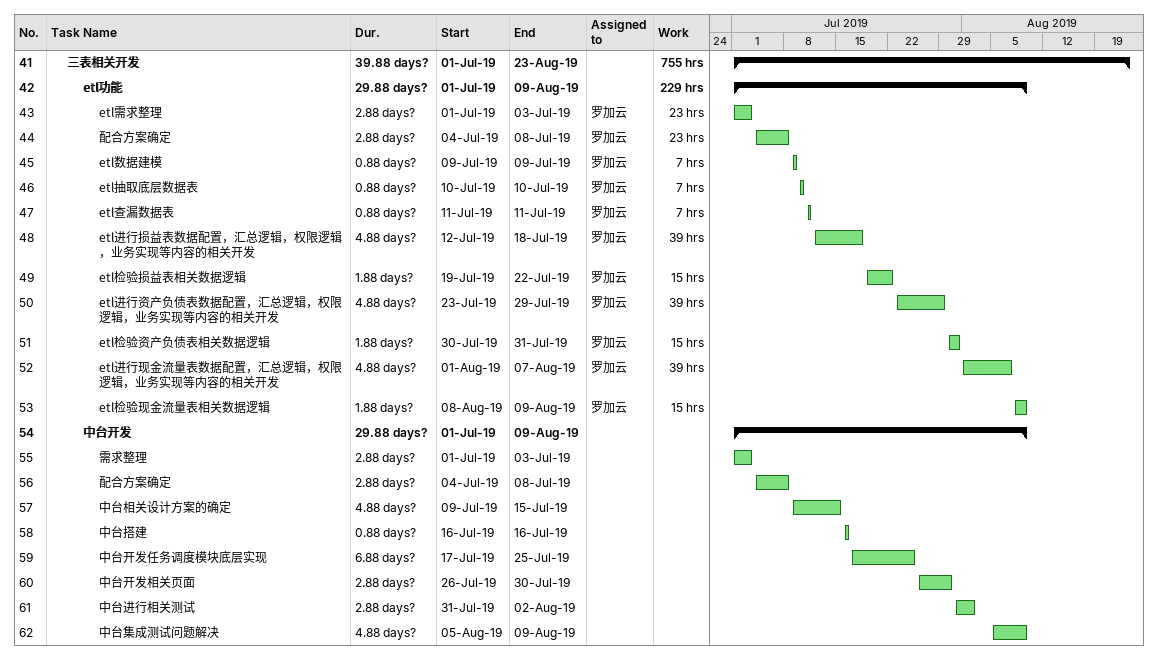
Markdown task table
| ID | Level | Task | Duration | Start | Finish | Resources | Work (h) |
|---|---|---|---|---|---|---|---|
| 41 | 2 | **三表相关开发** | 39.88d? | 2019-07-01 | 2019-08-23 |  | 755 |
| 42 | 3 | **etl功能** | 29.88d? | 2019-07-01 | 2019-08-09 |  | 229 |
| 43 | 4 | etl需求整理 | 2.88d? | 2019-07-01 | 2019-07-03 | 罗加云 | 23 |
| 44 | 4 | 配合方案确定 | 2.88d? | 2019-07-04 | 2019-07-08 | 罗加云 | 23 |
| 45 | 4 | etl数据建模 | 0.88d? | 2019-07-09 | 2019-07-09 | 罗加云 | 7 |
| 46 | 4 | etl抽取底层数据表 | 0.88d? | 2019-07-10 | 2019-07-10 | 罗加云 | 7 |
| 47 | 4 | etl查漏数据表 | 0.88d? | 2019-07-11 | 2019-07-11 | 罗加云 | 7 |
| 48 | 4 | etl进行损益表数据配置，汇总逻辑，权限逻辑，业务实现等内容的相关开发 | 4.88d? | 2019-07-12 | 2019-07-18 | 罗加云 | 39 |
| 49 | 4 | etl检验损益表相关数据逻辑 | 1.88d? | 2019-07-19 | 2019-07-22 | 罗加云 | 15 |
| 50 | 4 | etl进行资产负债表数据配置，汇总逻辑，权限逻辑，业务实现等内容的相关开发 | 4.88d? | 2019-07-23 | 2019-07-29 | 罗加云 | 39 |
| 51 | 4 | etl检验资产负债表相关数据逻辑 | 1.88d? | 2019-07-30 | 2019-07-31 | 罗加云 | 15 |
| 52 | 4 | etl进行现金流量表数据配置，汇总逻辑，权限逻辑，业务实现等内容的相关开发 | 4.88d? | 2019-08-01 | 2019-08-07 | 罗加云 | 39 |
| 53 | 4 | etl检验现金流量表相关数据逻辑 | 1.88d? | 2019-08-08 | 2019-08-09 | 罗加云 | 15 |
| 54 | 3 | **中台开发** | 29.88d? | 2019-07-01 | 2019-08-09 |  |  |
| 55 | 4 | 需求整理 | 2.88d? | 2019-07-01 | 2019-07-03 |  |  |
| 56 | 4 | 配合方案确定 | 2.88d? | 2019-07-04 | 2019-07-08 |  |  |
| 57 | 4 | 中台相关设计方案的确定 | 4.88d? | 2019-07-09 | 2019-07-15 |  |  |
| 58 | 4 | 中台搭建 | 0.88d? | 2019-07-16 | 2019-07-16 |  |  |
| 59 | 4 | 中台开发任务调度模块底层实现 | 6.88d? | 2019-07-17 | 2019-07-25 |  |  |
| 60 | 4 | 中台开发相关页面 | 2.88d? | 2019-07-26 | 2019-07-30 |  |  |
| 61 | 4 | 中台进行相关测试 | 2.88d? | 2019-07-31 | 2019-08-02 |  |  |
| 62 | 4 | 中台集成测试问题解决 | 4.88d? | 2019-08-05 | 2019-08-09 |  |  |
